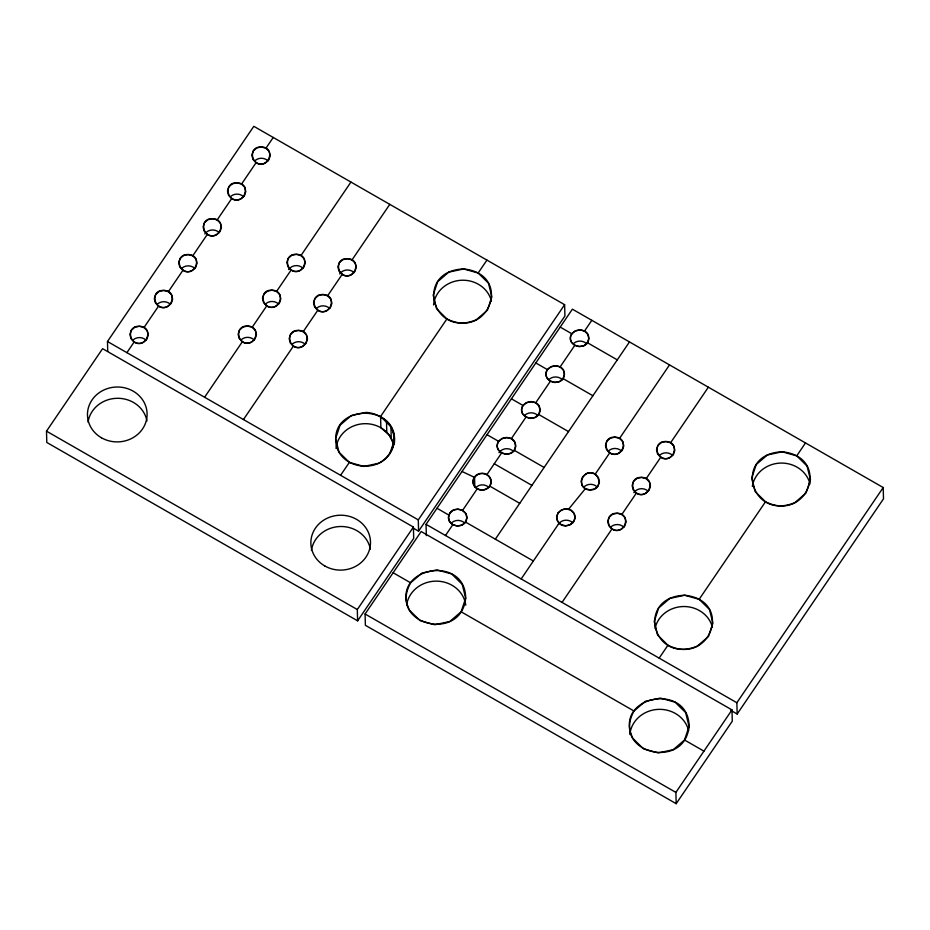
<?xml version="1.0" encoding="UTF-8"?>
<svg xmlns="http://www.w3.org/2000/svg" width="930" height="930" viewBox="0 0 930 930"><rect width="100%" height="100%" fill="white"/><g stroke="black" fill="none" stroke-linecap="round" stroke-linejoin="round"><path stroke-width="1.4" d="M446.912 318.932L436.577 308.714L433.182 295.089L437.658 281.697L448.795 272.13L463.617 268.956L478.148 273.013L488.483 283.231L491.877 296.856L487.401 310.248L476.265 319.815C431.497 338.427 414.222 270.769 463.617 268.956C513.058 274.025 489.68 340.217 446.912 318.932L380.591 416.466L390.925 426.684C398.226 440.483 392.193 456.2 378.708 463.268L363.886 466.453L349.355 462.384L339.02 452.178L335.625 438.542L340.101 425.15L351.238 415.582L366.06 412.409C380.847 413.28 394.971 424.696 394.32 440.309C394.076 445.086 392.495 449.725 389.844 453.7C376.964 473.475 342.135 469.022 336.346 445.575C328.034 403.434 398.761 402.365 394.39 443.133M448.911 515.115C445.447 525.834 463.326 530.344 466.442 520.021C469.906 509.303 452.026 504.781 448.911 515.115L436.984 508.268M389.844 453.7L394.32 440.309M410.618 582.796C387.299 624.96 461.373 642.828 465.663 598.188C465.57 553.152 388.787 567.591 409.514 610.231L420.011 620.601L434.763 624.728L449.806 621.496L461.117 611.789L465.663 598.188L462.222 584.354L451.724 573.984L436.972 569.858L421.918 573.089L410.618 582.796L393.134 572.764M465.442 522.021L466.848 517.836L465.791 513.581L462.559 510.396L458.013 509.129L453.387 510.117L449.911 513.104L448.504 517.289L449.562 521.544L452.794 524.741L457.339 526.008L461.966 525.008L465.442 522.021L533.367 561.011M498.689 441.378C491.04 453.852 514.941 459.839 515.627 446.109C515.929 432.334 491.714 436.961 498.341 449.818L501.572 453.015L506.118 454.282L510.744 453.282L514.22 450.294L515.627 446.109L514.569 441.855L511.337 438.669L506.792 437.391L502.165 438.39L498.689 441.378L487.029 434.694M523.078 405.515C515.429 417.977 539.33 423.975 540.016 410.246C540.318 396.471 516.104 401.097 522.73 413.955L525.962 417.151L530.507 418.419L535.134 417.419L538.61 414.431L540.016 410.246L538.958 405.992L535.726 402.795L531.181 401.528L526.554 402.527L523.078 405.515L511.419 398.819M547.468 369.652C539.819 382.114 563.72 388.101 564.405 374.383C564.708 360.608 540.493 365.234 547.131 378.092L550.351 381.277L554.896 382.555L559.523 381.556L563.01 378.568L564.405 374.383L563.348 370.128L560.116 366.932L555.57 365.664L550.944 366.664L547.468 369.652L535.808 362.956M571.857 333.789C564.208 346.251 588.109 352.238 588.795 338.52C589.097 324.744 564.882 329.371 571.52 342.228L574.752 345.414L579.285 346.681L583.912 345.693L587.4 342.705L588.795 338.52L587.737 334.265L584.505 331.068L579.96 329.801L575.333 330.801L571.857 333.789L560.197 327.093M634.004 711.008C610.696 753.172 684.771 771.04 689.06 726.4C688.967 681.365 612.184 695.803 632.912 738.443L643.409 748.813L658.161 752.94L673.204 749.708L684.515 740.001L689.06 726.4L685.619 712.566L675.11 702.197L660.37 698.07L645.315 701.301L634.004 711.008L461.117 611.789M46.5 431.171L102.591 348.68L413.408 527.066L413.699 538.354L357.608 620.833L46.791 442.459L46.5 431.171L357.306 609.545L357.608 620.833M107.729 351.377L107.473 341.508L253.809 126.317L564.626 304.703L564.917 315.991L418.581 531.181L413.548 528.287M126.899 352.656L134.222 341.891C146.894 349.726 154.508 326.511 139.43 326.279C124.434 325.488 130.072 349.215 143.383 342.17L146.87 339.183L148.265 334.998L147.207 330.743L143.976 327.546L139.43 326.279L134.804 327.279L131.328 330.266L129.921 334.451L130.991 338.706L134.222 341.891M143.976 327.546L158.612 306.028C171.283 313.863 178.897 290.648 163.82 290.416C148.823 289.625 154.461 313.352 167.772 306.307L171.26 303.32L172.655 299.135L171.597 294.88L168.365 291.683L163.82 290.416L159.193 291.416L155.717 294.403L154.31 298.588L155.38 302.843L158.612 306.028M168.365 291.683L183.001 270.165C195.672 278 203.286 254.785 188.209 254.553C173.213 253.762 178.851 277.489 192.161 270.444L195.649 267.456L197.044 263.271L195.986 259.017L192.754 255.82L188.209 254.553L183.582 255.541L180.106 258.54L178.711 262.713L179.769 266.98L183.001 270.165M192.754 255.82L207.39 234.302C220.061 242.126 227.676 218.922 212.598 218.69C197.602 217.899 203.24 241.626 216.551 234.581L220.038 231.593L221.433 227.408L220.375 223.154L217.143 219.957L212.598 218.69L207.971 219.678L204.495 222.665L203.1 226.85L204.158 231.117L207.39 234.302M217.143 219.957L231.779 198.439C244.451 206.262 252.065 183.059 236.987 182.826C221.991 182.036 227.629 205.763 240.94 198.718L244.427 195.73L245.822 191.545L244.764 187.279L241.533 184.094L236.987 182.826L232.361 183.815L228.885 186.802L227.49 190.987L228.548 195.254L231.779 198.439M241.533 184.094L256.169 162.576C268.84 170.399 276.454 147.196 261.377 146.963C246.38 146.173 252.018 169.899 265.329 162.855L268.817 159.867L270.212 155.682L269.154 151.416L265.922 148.23L261.377 146.963L256.75 147.951L253.274 150.939L251.879 155.124L252.937 159.379L256.169 162.576M265.922 148.23L273.234 137.466M204.6 397.25L242.405 341.659C255.087 349.494 262.69 326.279 247.624 326.046C232.616 325.256 238.254 348.983 251.577 341.938L255.053 338.95L256.447 334.765L255.39 330.51L252.158 327.314L247.624 326.046L242.997 327.035L239.51 330.034L238.115 334.207L239.173 338.474L242.405 341.659M252.158 327.314L266.794 305.796C279.477 313.619 287.079 290.416 272.013 290.183C257.006 289.393 262.644 313.119 275.966 306.075L279.442 303.087L280.837 298.902L279.779 294.647L276.547 291.45L272.013 290.183L267.387 291.171L263.899 294.159L262.504 298.344L263.562 302.61L266.794 305.796M276.547 291.45L291.183 269.933C303.866 277.756 311.469 254.553 296.403 254.32C281.395 253.53 287.033 277.256 300.355 270.212L303.831 267.224L305.226 263.039L304.168 258.773L300.936 255.587L296.403 254.32L291.776 255.308L288.288 258.296L286.893 262.481L287.951 266.747L291.183 269.933M300.936 255.587L350.936 182.071M243.451 419.546L293.45 346.03C306.133 353.853 313.736 330.65 298.67 330.417C283.662 329.615 289.3 353.353 302.622 346.297L306.098 343.31L307.505 339.125L306.435 334.87L303.203 331.685L298.67 330.417L294.043 331.406L290.555 334.393L289.16 338.578L290.218 342.833L293.45 346.03M303.203 331.685L317.839 310.167C330.522 317.99 338.125 294.775 323.059 294.543C308.051 293.752 313.689 317.49 327.011 310.434L330.487 307.446L331.894 303.261L330.824 299.007L327.593 295.821L323.059 294.543L318.432 295.542L314.945 298.53L313.55 302.715L314.607 306.97L317.839 310.167M327.593 295.821L342.228 274.304C354.911 282.127 362.514 258.912 347.448 258.68C332.44 257.889 338.078 281.627 351.401 274.571L354.876 271.583L356.283 267.398L355.214 263.144L351.993 259.958L347.448 258.68L342.821 259.679L339.334 262.667L337.939 266.852L338.997 271.107L342.228 274.304M351.993 259.958L389.786 204.368M340.578 475.288L349.355 462.384M478.148 273.013L486.925 260.109M357.306 609.545L413.408 527.066M418.581 531.181L418.291 519.893L564.626 304.703M365.083 614.009L421.174 531.518L731.991 709.904L732.282 721.192L676.191 803.683L365.374 625.297L365.083 614.009L675.889 792.395L676.191 803.683M426.347 535.634L426.056 524.346L572.392 309.167L883.209 487.541L883.5 498.829L737.165 714.019L730.875 710.404M445.482 535.494L452.794 524.741M462.559 510.396L477.357 488.634A8.858 8.161 -1.5 0 0 490.924 481.973A8.858 8.161 -1.5 0 0 477.927 474.509A8.858 8.161 -1.5 0 0 477.357 488.634M486.948 474.533L501.572 453.015M511.337 438.669L525.962 417.151M535.726 402.795L550.351 381.277M560.116 366.932L574.752 345.414M584.505 331.068L591.817 320.315M495.341 539.179L629.482 341.926M521.172 578.937L559.139 523.102C550.827 514.918 565.37 503.432 572.589 511.558C580.901 519.742 566.358 531.228 559.139 523.102M595.13 474.288L598.362 477.485L599.42 481.74L598.025 485.925L594.549 488.913L589.911 489.912L585.377 488.645L582.145 485.448L581.087 481.194L582.482 477.009L585.97 474.021C599.28 466.965 604.919 490.703 589.911 489.912C574.845 489.68 582.459 466.465 595.13 474.288L609.766 452.771C622.449 460.606 630.052 437.391 614.986 437.158C599.978 436.368 605.616 460.094 618.938 453.05L622.414 450.062L623.809 445.877L622.751 441.622L619.519 438.425L614.986 437.158L610.359 438.158L606.871 441.146L605.477 445.331L606.534 449.585L609.766 452.771M619.519 438.425L669.519 364.909M562.034 602.396L612.033 528.868C624.716 536.691 632.319 513.488 617.253 513.255C602.245 512.465 607.883 536.192 621.205 529.147L624.681 526.159L626.076 521.974L625.018 517.719L621.786 514.523L617.253 513.255L612.626 514.244L609.138 517.243L607.743 521.416L608.801 525.683L612.033 528.868M621.786 514.523L636.422 493.005C649.105 500.828 656.708 477.625 641.642 477.392C626.634 476.602 632.272 500.328 645.594 493.284L649.07 490.296L650.465 486.111L649.407 481.845L646.176 478.659L641.642 477.392L637.015 478.38L633.528 481.368L632.133 485.553L633.191 489.819L636.422 493.005M646.176 478.659L660.812 457.142C673.494 464.965 681.097 441.762 666.031 441.529C651.023 440.739 656.661 464.465 669.984 457.421L673.46 454.433L674.855 450.248L673.797 445.982L670.565 442.796L666.031 441.529L661.404 442.517L657.917 445.505L656.522 449.69L657.58 453.945L660.812 457.142M670.565 442.796L708.369 387.206M659.161 658.138L667.938 645.234C710.706 666.508 734.072 600.315 684.643 595.246C635.248 597.072 652.523 664.717 697.291 646.117L708.428 636.55L712.903 623.158L709.509 609.522L699.162 599.315L684.643 595.246L669.821 598.432L658.684 607.999L654.209 621.391L657.591 635.016L667.938 645.234M699.162 599.315L765.495 501.77C808.263 523.055 831.629 456.863 782.2 451.794C732.805 453.619 750.08 521.265 794.848 502.653L805.985 493.086L810.46 479.694L807.066 466.07L796.731 455.851L782.2 451.794L767.378 454.979L756.241 464.535L751.765 477.927L755.16 491.563L765.495 501.77M796.731 455.851L805.496 442.947M675.889 792.395L731.991 709.904M737.165 714.019L736.862 702.731L883.209 487.541M568.567 509.245L585.377 488.645M462.012 471.475L474.556 477.392L474.823 487.274M587.4 342.705L617.288 359.864M563.01 378.568L592.898 395.727M538.61 414.431L568.509 431.59M514.22 450.294L544.12 467.453M494.26 463.768L531.925 485.39M489.575 486.006L519.731 503.316M107.473 341.508L418.291 519.893M426.056 524.346L736.862 702.731M684.515 740.001L703.94 751.149M336.021 448.434A29.365 27.028 -1.5 0 1 380.882 427.754C387.252 431.369 391.809 437.612 393.89 444.575L389.205 434.973L380.882 427.754L380.591 416.466M393.599 433.287L393.855 443.168M390.925 426.684L391.228 437.972M386.485 420.941L386.787 432.229M316.77 308.109A9.172 8.451 -1.5 0 1 329.743 308.504M157.542 303.982A9.172 8.451 -1.5 0 1 170.504 304.377M288.591 269.584A9.172 8.451 -1.5 0 1 303.087 268.27M265.724 303.75A9.172 8.451 -1.5 0 1 278.698 304.133M433.578 304.97A29.365 27.028 -1.5 0 1 460.838 280.29A29.365 27.028 -1.5 0 1 491.447 301.122M133.153 339.845A9.172 8.451 -1.5 0 1 146.115 340.241M181.931 268.119A9.172 8.451 -1.5 0 1 194.893 268.503M204.786 233.953A9.172 8.451 -1.5 0 1 219.282 232.64M230.71 196.393A9.172 8.451 -1.5 0 1 243.672 196.776M255.099 160.53A9.172 8.451 -1.5 0 1 268.061 160.913M241.335 339.613A9.172 8.451 -1.5 0 1 254.297 339.996M292.38 343.972A9.172 8.451 -1.5 0 1 305.354 344.367M339.636 273.955A9.172 8.451 -1.5 0 1 354.132 272.641M629.854 734.467A29.818 27.447 -1.5 0 1 657.533 709.416A29.818 27.447 -1.5 0 1 688.619 730.562M406.643 604.826A29.818 27.447 -1.5 0 1 436.484 581.134A29.818 27.447 -1.5 0 1 465.767 605.174M610.963 526.822A9.172 8.451 -1.5 0 1 623.925 527.205M752.335 486.402A29.365 27.028 -1.5 0 1 780.189 463.094A29.365 27.028 -1.5 0 1 810.03 483.96M655.034 628.459A29.365 27.028 -1.5 0 1 683.399 606.534A29.365 27.028 -1.5 0 1 712.473 627.413M633.83 492.656A9.172 8.451 -1.5 0 1 648.315 491.342M659.742 455.096A9.172 8.451 -1.5 0 1 672.704 455.479M608.697 450.725A9.172 8.451 -1.5 0 1 621.659 451.12M584.307 486.588A9.172 8.451 -1.5 0 1 597.269 486.983M558.395 524.16A9.172 8.451 -1.5 0 1 572.88 522.846M451.724 522.683A9.172 8.451 -1.5 0 1 464.698 523.078M476.334 487.029A8.858 8.161 -1.5 0 1 488.855 487.413M498.98 452.666A9.172 8.451 -1.5 0 1 513.476 451.352M524.892 415.094A9.172 8.451 -1.5 0 1 537.865 415.489M549.281 379.231A9.172 8.451 -1.5 0 1 562.255 379.626M573.682 343.368A9.172 8.451 -1.5 0 1 586.644 343.763M311.445 550.258A29.818 27.447 -1.5 0 1 340.496 526.508A29.818 27.447 -1.5 0 1 370.361 549.153M88.048 422.046A29.818 27.447 -1.5 0 1 117.11 398.296A29.818 27.447 -1.5 0 1 146.963 420.941M558.093 512.872L556.698 517.057L557.756 521.312L560.988 524.508L565.521 525.775L570.16 524.776L573.636 521.788L575.031 517.603L573.973 513.348L570.741 510.163L566.207 508.884L561.581 509.884L558.093 512.872M477.183 488.878A9.172 8.451 -1.5 0 0 491.238 481.973A9.172 8.451 -1.5 0 0 477.776 474.254A9.172 8.451 -1.5 0 0 477.183 488.878M324.826 565.975A29.818 27.447 -1.5 0 0 370.477 543.562A29.818 27.447 -1.5 0 0 326.732 518.452A29.818 27.447 -1.5 0 0 324.826 565.975M101.428 437.763A29.818 27.447 -1.5 0 0 147.079 415.35A29.818 27.447 -1.5 0 0 103.346 390.24A29.818 27.447 -1.5 0 0 101.428 437.763"/></g></svg>
